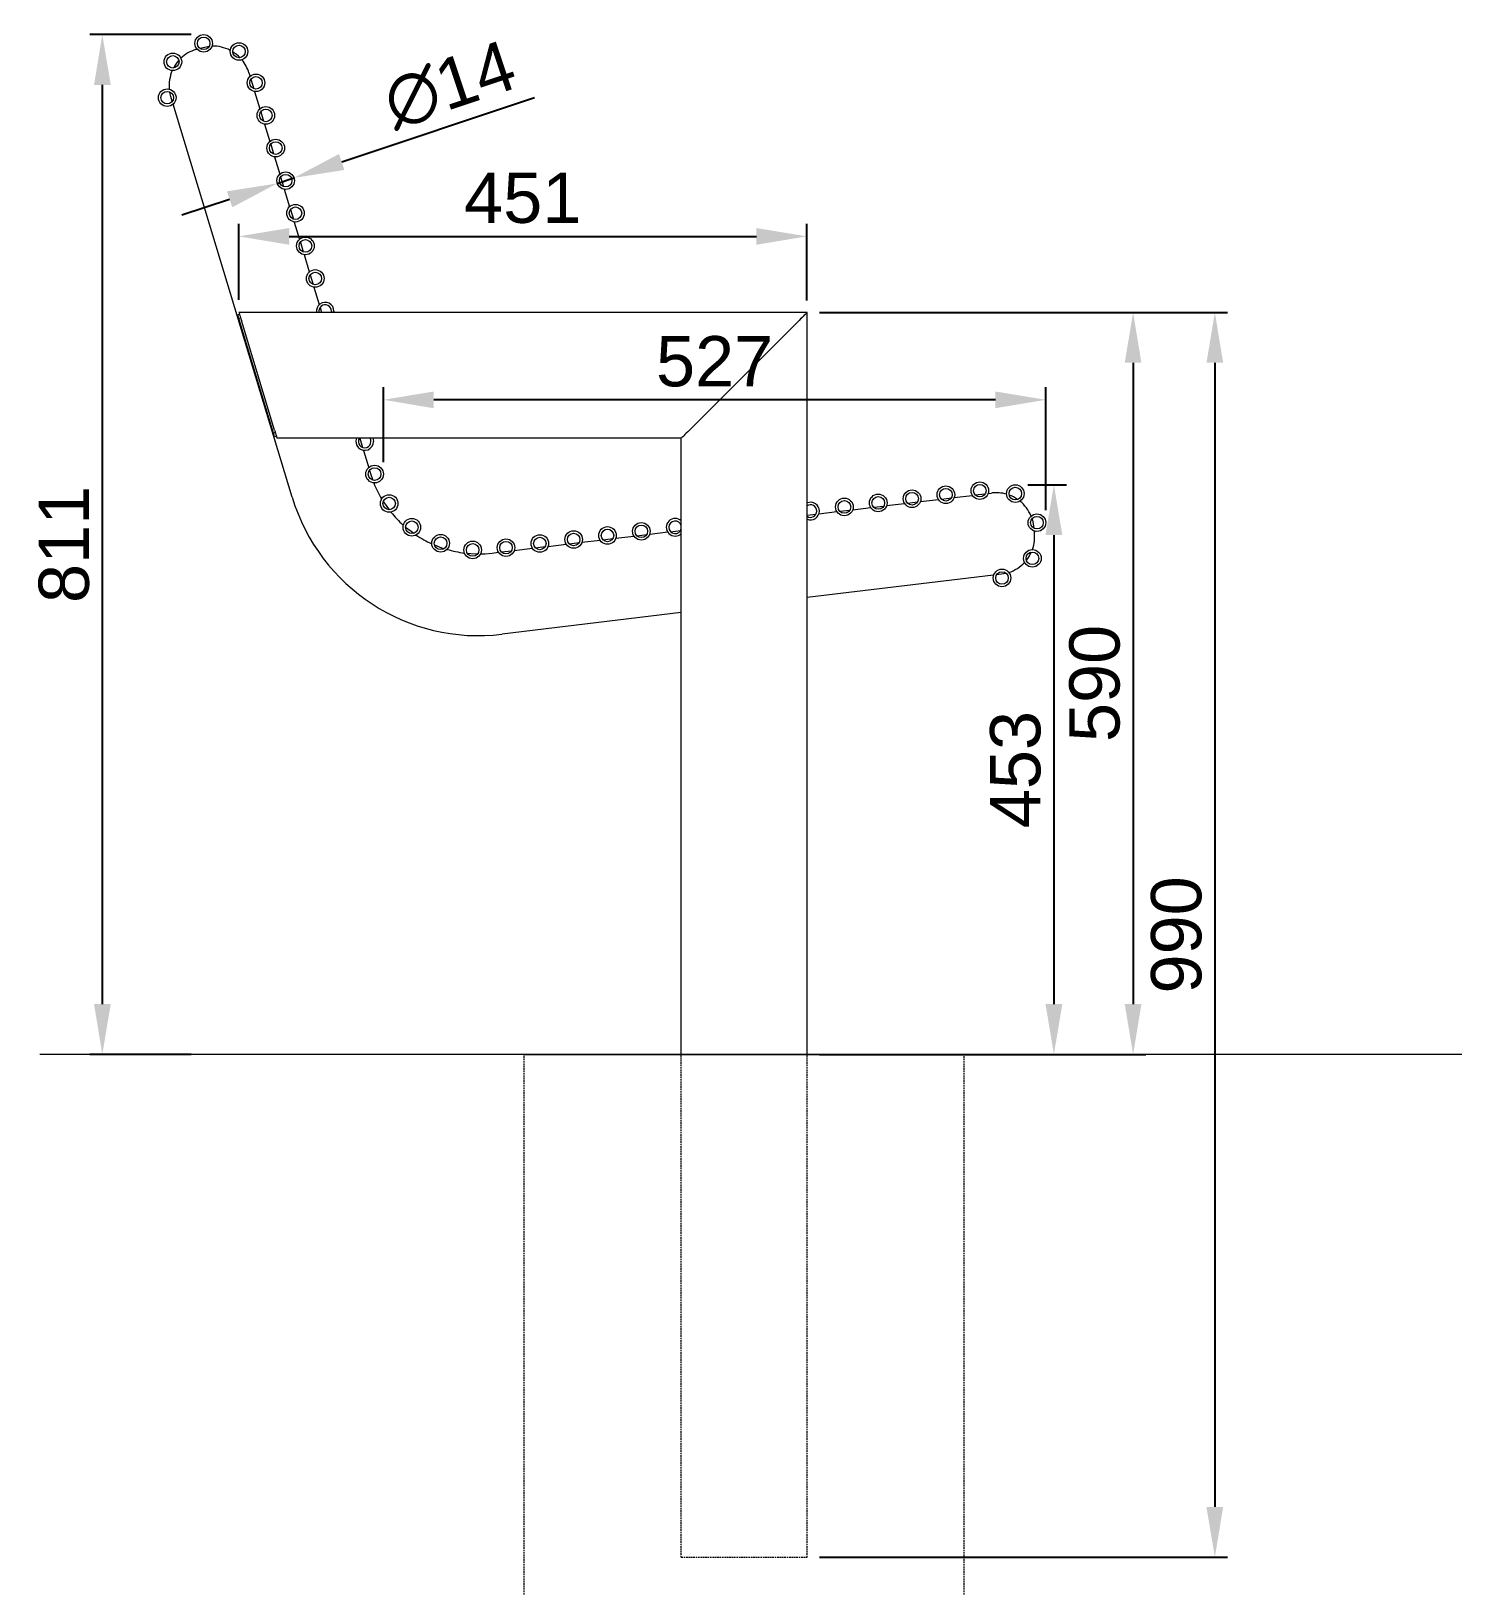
# Model space of a CAD drawing. Header units: millimetres. Extents: x -196 to 4512, y 61 to 3299.
# Drawn here: x 3374 to 4512, y 2063 to 3299 of the extents above; entities that cross this region are included whole.
import ezdxf

# ---------------------------------------------------------------- set-up
doc = ezdxf.new("R2010")
doc.units = ezdxf.units.MM
doc.linetypes.add('HIDDEN', pattern=[1.905, 1.27, -0.635])
for name, color, linetype, lineweight in [('ZANO_R', 7, 'Continuous', 0), ('ZANO_R_przerywana', 7, 'HIDDEN', 0), ('ZANO_W', 1, 'Continuous', 0)]:
    doc.layers.add(name, color=color, linetype=linetype, lineweight=lineweight)
doc.styles.get("Standard").update_dxf_attribs({"font": 'ARIALUNI.TTF'})
doc.dimstyles.new('pl i ang', dxfattribs={"dimtxt": 50, "dimasz": 50, "dimexe": 1.25, "dimexo": 0.625, "dimgap": 10, "dimtad": 1, "dimtoh": 1, "dimtxsty": 'Standard', "dimcen": 2.5, "dimclrd": 1, "dimclre": 1, "dimclrt": 1, "dimadec": 0, "dimazin": 0, "dimtfac": 1, "dimtmove": 0, "dimatfit": 3, "dimfxl": 1, "dimarcsym": 1})

# ---------------------------------------------------------------- blocks, each defined once
blk = doc.blocks.new('*D442')
at = {"layer": 'ZANO_W', "color": 1, "lineweight": -2}
for p, q in [((3501.7, 3296.5), (3421.1, 3296.5)), ((3431.1, 3256.5), (3431.1, 2525.4)), ((3501.7, 2485.4), (3421.1, 2485.4))]:
    blk.add_line(p, q, dxfattribs=at)
at = {"layer": 'ZANO_W', "color": 1}
for points in [[(3437.8, 3256.5), (3424.5, 3256.5), (3431.1, 3296.5)], [(3424.5, 2525.4), (3437.8, 2525.4), (3431.1, 2485.4)]]:
    blk.add_solid(points, dxfattribs=at)
at = {"layer": 'ZANO_W', "color": 1, "insert": (3400.7, 2891), "char_height": 40, "attachment_point": 5, "rotation": 90}
blk.add_mtext('811', dxfattribs=at)
blk = doc.blocks.new('*D444')
at = {"layer": 'ZANO_W', "color": 1, "lineweight": -2}
for p, q in [((4167.1, 2938.4), (4197.8, 2938.4)), ((4187.8, 2898.4), (4187.8, 2525.4)), ((4126.5, 2485.4), (4197.8, 2485.4))]:
    blk.add_line(p, q, dxfattribs=at)
at = {"layer": 'ZANO_W', "color": 1}
for points in [[(4194.5, 2898.4), (4181.1, 2898.4), (4187.8, 2938.4)], [(4181.1, 2525.4), (4194.5, 2525.4), (4187.8, 2485.4)]]:
    blk.add_solid(points, dxfattribs=at)
at = {"layer": 'ZANO_W', "color": 1, "insert": (4157.3, 2711.9), "char_height": 40, "attachment_point": 5, "rotation": 90}
blk.add_mtext('453', dxfattribs=at)
blk = doc.blocks.new('*D445')
at = {"layer": 'ZANO_W', "color": 1, "lineweight": -2}
for p, q in [((3774.9, 3246.2), (3621.5, 3195.1)), ((3570.2, 3178.1), (3583.5, 3182.5)), ((3532.3, 3165.4), (3494.3, 3152.8))]:
    blk.add_line(p, q, dxfattribs=at)
at = {"layer": 'ZANO_W', "color": 1}
for points in [[(3619.3, 3201.5), (3623.6, 3188.8), (3583.5, 3182.5)], [(3534.4, 3159.1), (3530.2, 3171.8), (3570.2, 3178.1)]]:
    blk.add_solid(points, dxfattribs=at)
at = {"layer": 'ZANO_W', "color": 1, "insert": (3707.4, 3256.2), "char_height": 40, "attachment_point": 5, "rotation": 18.4135}
blk.add_mtext('∅14', dxfattribs=at)
blk = doc.blocks.new('*D446')
at = {"layer": 'ZANO_W', "color": 1, "lineweight": -2}
for p, q in [((4001.5, 3075.4), (4260.8, 3075.4)), ((4250.8, 3035.4), (4250.8, 2525.4)), ((4001.5, 2485.4), (4260.8, 2485.4))]:
    blk.add_line(p, q, dxfattribs=at)
at = {"layer": 'ZANO_W', "color": 1}
for points in [[(4257.4, 3035.4), (4244.1, 3035.4), (4250.8, 3075.4)], [(4244.1, 2525.4), (4257.4, 2525.4), (4250.8, 2485.4)]]:
    blk.add_solid(points, dxfattribs=at)
at = {"layer": 'ZANO_W', "color": 1, "insert": (4220.3, 2780.4), "char_height": 40, "attachment_point": 5, "rotation": 90}
blk.add_mtext('590', dxfattribs=at)
blk = doc.blocks.new('*D447')
at = {"layer": 'ZANO_W', "color": 1, "lineweight": -2}
for p, q in [((4001.5, 3075.4), (4325.8, 3075.4)), ((4315.8, 3035.4), (4315.8, 2125.4)), ((4001.5, 2085.4), (4325.8, 2085.4))]:
    blk.add_line(p, q, dxfattribs=at)
at = {"layer": 'ZANO_W', "color": 1}
for points in [[(4322.4, 3035.4), (4309.1, 3035.4), (4315.8, 3075.4)], [(4309.1, 2125.4), (4322.4, 2125.4), (4315.8, 2085.4)]]:
    blk.add_solid(points, dxfattribs=at)
at = {"layer": 'ZANO_W', "color": 1, "insert": (4285.3, 2580.4), "char_height": 40, "attachment_point": 5, "rotation": 90}
blk.add_mtext('990', dxfattribs=at)
blk = doc.blocks.new('*D449')
at = {"layer": 'ZANO_W', "color": 1, "lineweight": -2}
for p, q in [((3539.7, 3085.4), (3539.7, 3146)), ((3991.2, 3085.1), (3991.2, 3146)), ((3579.7, 3136), (3951.2, 3136))]:
    blk.add_line(p, q, dxfattribs=at)
at = {"layer": 'ZANO_W', "color": 1}
for points in [[(3579.7, 3142.6), (3579.7, 3129.3), (3539.7, 3136)], [(3951.2, 3129.3), (3951.2, 3142.6), (3991.2, 3136)]]:
    blk.add_solid(points, dxfattribs=at)
at = {"layer": 'ZANO_W', "color": 1, "insert": (3765.4, 3166.4), "char_height": 40, "attachment_point": 5}
blk.add_mtext('451', dxfattribs=at)
blk = doc.blocks.new('*D450')
at = {"layer": 'ZANO_W', "color": 1, "lineweight": -2}
for p, q in [((3654.6, 2956.4), (3654.6, 3016)), ((4141.3, 3006), (3694.6, 3006)), ((4181.3, 2918.3), (4181.3, 3016))]:
    blk.add_line(p, q, dxfattribs=at)
at = {"layer": 'ZANO_W', "color": 1}
for points in [[(3694.6, 3012.6), (3694.6, 2999.3), (3654.6, 3006)], [(4141.3, 2999.3), (4141.3, 3012.6), (4181.3, 3006)]]:
    blk.add_solid(points, dxfattribs=at)
at = {"layer": 'ZANO_W', "color": 1, "insert": (3918, 3036.4), "char_height": 40, "attachment_point": 5}
blk.add_mtext('527', dxfattribs=at)

msp = doc.modelspace()

# ---------------------------------------------------------------- linework, layer by layer
at = {"layer": 'ZANO_R'}
for p, q in [((3505.5, 3284.6), (3506.4, 3284.9)), ((3508.6, 3285.5), (3510.3, 3286)), ((3547.7, 3266), (3548.6, 3263.3)), ((3549.2, 3261.1), (3551.6, 3253.4)), ((3486.7, 3243.4), (3485.5, 3247.2)), ((3582.1, 2928.5), (3487.4, 3241.1)), ((3552.2, 3251.2), (3556.4, 3237.4)), ((3557.1, 3235.1), (3559.4, 3227.5)), ((3560.1, 3225.3), (3564.3, 3211.4)), ((3565, 3209.2), (3567.3, 3201.5)), ((3568, 3199.3), (3572.2, 3185.5)), ((3572.8, 3183.3), (3575.1, 3175.6)), ((3575.8, 3173.4), (3580, 3159.5)), ((3580.7, 3157.3), (3583, 3149.7)), ((3583.7, 3147.4), (3587.9, 3133.6)), ((3588.6, 3131.4), (3590.9, 3123.7)), ((3591.5, 3121.5), (3595.7, 3107.7)), ((3596.4, 3105.4), (3598.7, 3097.8)), ((3599.4, 3095.5), (3603.6, 3081.7)), ((3604.3, 3079.5), (3605.5, 3075.4)), ((3540.2, 3073.9), (3538.8, 3073.5)), ((3539.6, 3070.6), (3538.8, 3073.5)), ((3541.1, 3071.1), (3539.6, 3070.6)), ((3567.3, 2979.4), (3539.6, 3070.6)), ((3991.5, 3075.4), (3539.7, 3075.4)), ((3568.1, 2981.8), (3541.7, 3069)), ((3613.3, 3076.5), (3613.2, 3075.4)), ((3615.3, 3076.5), (3615.2, 3075.4)), ((3985.1, 3069), (3897.9, 2981.8)), ((3991.5, 2485.4), (3991.5, 3075.4)), ((3568.7, 2979.9), (3567.3, 2979.4)), ((3568.1, 2976.6), (3567.3, 2979.4)), ((3569.6, 2977), (3568.1, 2976.6)), ((3891.5, 2975.4), (3570, 2975.4)), ((3635.8, 2975.4), (3638, 2968.1)), ((3891.5, 2485.4), (3891.5, 2975.4)), ((3638.7, 2965.8), (3642.9, 2952)), ((3643.6, 2949.8), (3644.3, 2947.3)), ((3644.3, 2947.3), (3646.1, 2942.1)), ((4125.2, 2930.3), (4133.2, 2931.2)), ((4135.5, 2931.5), (4138.3, 2931.8)), ((4027.8, 2918.6), (4042.2, 2920.3)), ((4044.5, 2920.6), (4052.5, 2921.5)), ((4054.8, 2921.8), (4069.1, 2923.5)), ((4071.4, 2923.8), (4079.4, 2924.8)), ((4081.7, 2925), (4096, 2926.8)), ((4098.3, 2927), (4106.3, 2928)), ((4108.6, 2928.3), (4122.9, 2930)), ((3991.5, 2914.2), (3998.6, 2915)), ((4000.9, 2915.3), (4015.3, 2917.1)), ((4017.6, 2917.3), (4025.5, 2918.3)), ((3812.5, 2892.7), (3826.9, 2894.4)), ((3829.2, 2894.7), (3837.1, 2895.6)), ((3839.5, 2895.9), (3853.8, 2897.6)), ((3856.1, 2897.9), (3864.1, 2898.9)), ((3866.4, 2899.1), (3880.7, 2900.9)), ((3883, 2901.1), (3891, 2902.1)), ((4171.7, 2905.6), (4171.9, 2903.9)), ((4172.2, 2901.6), (4172.3, 2900.7)), ((3741.2, 2884.1), (3746.2, 2884.7)), ((3748.5, 2885), (3756.4, 2885.9)), ((3758.7, 2886.2), (3773.1, 2887.9)), ((3775.4, 2888.2), (3783.3, 2889.2)), ((3785.6, 2889.4), (3800, 2891.2)), ((3802.3, 2891.4), (3810.2, 2892.4)), ((4139.8, 2866.6), (3991.5, 2848.7)), ((4146.1, 2867.3), (4142.1, 2866.8)), ((3891.5, 2836.7), (3749, 2819.6)), ((4512.2, 2485.4), (3381.3, 2485.4)), ((4116.5, 2485.4), (3766.5, 2485.4)), ((3766.5, 2485.4), (4116.5, 2485.4)), ((3891.5, 2485.4), (3991.5, 2485.4))]:
    msp.add_line(p, q, dxfattribs=at)
at = {"layer": 'ZANO_R', "flags": 128}
for points in [[(3510.3, 3286), (3513.6, 3286.8), (3516.1, 3287.2)], [(3485.5, 3247.2), (3484.7, 3250.5), (3484.7, 3250.9)], [(3539.7, 3075.4), (3539.8, 3075.3), (3539.9, 3075), (3540.1, 3074.4), (3540.3, 3073.6), (3540.6, 3072.6), (3540.9, 3071.5), (3541.3, 3070.3), (3541.7, 3069)], [(3991.5, 3075.4), (3991.4, 3075.3), (3991.2, 3075.1), (3990.7, 3074.6), (3990, 3073.9), (3989.3, 3073.2), (3988.3, 3072.2), (3987.3, 3071.2), (3986.2, 3070.2), (3985.1, 3069)], [(3991.5, 3075.4), (3991.4, 3075.3), (3991, 3075), (3990.5, 3074.4), (3989.7, 3073.6), (3988.7, 3072.6), (3987.6, 3071.5), (3986.4, 3070.3), (3985.1, 3069)], [(3568.1, 2981.8), (3568.5, 2980.6), (3568.8, 2979.4), (3569.2, 2978.3), (3569.5, 2977.3), (3569.7, 2976.5), (3569.9, 2975.9), (3570, 2975.6), (3570, 2975.4)], [(3897.9, 2981.8), (3896.7, 2980.6), (3895.5, 2979.4), (3894.4, 2978.3), (3893.4, 2977.3), (3892.6, 2976.5), (3892, 2975.9), (3891.7, 2975.6), (3891.5, 2975.4)], [(3897.9, 2981.8), (3896.7, 2980.6), (3895.5, 2979.4), (3894.4, 2978.3), (3893.4, 2977.3), (3892.6, 2976.5), (3892, 2975.9), (3891.7, 2975.6), (3891.5, 2975.4)], [(3646.2, 2975.4), (3646.6, 2974.3), (3646.7, 2972.8)], [(3654.5, 2925.1), (3656.8, 2921.8), (3659.2, 2918.5)], [(4170.4, 2911.4), (4171.1, 2909), (4171.7, 2905.6)], [(3672.2, 2904.8), (3676.6, 2901.4), (3678.7, 2899.8)], [(3721.4, 2883.9), (3724.1, 2883.7), (3729.5, 2883.4)], [(3731.9, 2883.5), (3735.5, 2883.6), (3741.2, 2884.1)], [(4149.8, 2868), (4149.4, 2867.9), (4146.1, 2867.3)]]:
    msp.add_lwpolyline(points, dxfattribs=at)
at = {"layer": 'ZANO_R'}
for centre, radius in [((3511.7, 3289.5), 7), ((3511.7, 3289.5), 5), ((3539.8, 3283), 7), ((3487.2, 3274.8), 7), ((3487.2, 3274.8), 5), ((3539.8, 3283), 5), ((3553.3, 3258.1), 7), ((3482.7, 3246.3), 7), ((3553.3, 3258.1), 5), ((3482.7, 3246.3), 5), ((3561.1, 3232.2), 7), ((3561.1, 3232.2), 5), ((3569, 3206.2), 7), ((3569, 3206.2), 5), ((3576.9, 3180.3), 7), ((3576.9, 3180.3), 5), ((3584.7, 3154.4), 7), ((3584.7, 3154.4), 5), ((3592.6, 3128.4), 7), ((3592.6, 3128.4), 5), ((3600.4, 3102.5), 7), ((3600.4, 3102.5), 5), ((3647.6, 2946.9), 7), ((3647.6, 2946.9), 5), ((4048.1, 2924), 7), ((4075, 2927.3), 7), ((4075, 2927.3), 5), ((4101.9, 2930.5), 7), ((4101.9, 2930.5), 5), ((4128.9, 2933.7), 7), ((4128.9, 2933.7), 5), ((4157.1, 2931.4), 7), ((4157.1, 2931.4), 5), ((3659.2, 2923.5), 7), ((3659.2, 2923.5), 5), ((4021.2, 2920.8), 7), ((4021.2, 2920.8), 5), ((4048.1, 2924), 5), ((3677.2, 2904.6), 7), ((3677.2, 2904.6), 5), ((3859.7, 2901.4), 7), ((3859.7, 2901.4), 5), ((4174.3, 2908.3), 7), ((4174.3, 2908.3), 5), ((3700.1, 2891.9), 7), ((3700.1, 2891.9), 5), ((3752.1, 2888.4), 7), ((3779, 2891.7), 7), ((3779, 2891.7), 5), ((3805.9, 2894.9), 7), ((3805.9, 2894.9), 5), ((3832.8, 2898.1), 7), ((3832.8, 2898.1), 5), ((3725.6, 2886.6), 7), ((3725.6, 2886.6), 5), ((3752.1, 2888.4), 5), ((4170.7, 2879.9), 7), ((4170.7, 2879.9), 5), ((4146.5, 2864.3), 7), ((4146.5, 2864.3), 5)]:
    msp.add_circle(centre, radius, dxfattribs=at)
for centre, radius, start, end in [((3514.2, 3255.9), 30, 106.8579, 133.5517), ((3519, 3257.3), 30, 62.6339, 91.3311), ((3519, 3257.3), 30, 43.8087, 58.3864), ((3514.2, 3255.9), 30, 156.6244, 185.3215), ((3514.2, 3255.9), 30, 137.7992, 152.3768), ((3519, 3257.3), 30, 16.8579, 39.5612), ((3608.3, 3076.5), 7, 0, 188.8638), ((3608.3, 3076.5), 5, 0, 192.4578), ((3639.7, 2972.8), 7, 157.4133, 0), ((3639.7, 2972.8), 5, 147.4719, 0), ((3639.7, 2972.8), 5, 0, 32.5281), ((3730.4, 2973.4), 90, 201.8825, 210.9471), ((4141.9, 2902.1), 30, 74.1546, 96.8579), ((3730.4, 2973.4), 155, 196.8579, 276.8579), ((3994.3, 2917.5), 7, 0, 113.2233), ((3994.3, 2917.5), 5, 0, 123.5072), ((4141.9, 2902.1), 30, 55.3294, 69.9071), ((4141.9, 2902.1), 30, 22.3847, 51.0819), ((3730.4, 2973.4), 90, 219.1391, 228.2037), ((3886.6, 2904.6), 7, 45.6803, 314.3197), ((3886.6, 2904.6), 5, 12.006, 347.994), ((3994.3, 2917.5), 5, 236.4928, 0), ((3994.3, 2917.5), 7, 246.7767, 0), ((3730.4, 2973.4), 90, 236.3958, 245.4603), ((4142.5, 2897.1), 30, 340.1641, 6.8579), ((3730.4, 2973.4), 90, 246.9661, 252.1466), ((3730.4, 2973.4), 90, 253.6524, 262.7169), ((4142.5, 2897.1), 30, 321.339, 335.9166), ((4142.5, 2897.1), 30, 288.3943, 317.0914)]:
    msp.add_arc(centre, radius, start, end, dxfattribs=at)
at = {"layer": 'ZANO_R_przerywana'}
for p, q in [((3766.5, 1985.4), (3766.5, 2485.4)), ((3766.5, 1985.4), (3766.5, 2485.4)), ((3891.5, 2085.4), (3891.5, 2485.4)), ((3991.5, 2085.4), (3991.5, 2485.4)), ((4116.5, 1985.4), (4116.5, 2485.4)), ((4116.5, 1985.4), (4116.5, 2485.4)), ((3891.5, 2085.4), (3991.5, 2085.4))]:
    msp.add_line(p, q, dxfattribs=at)

# ---------------------------------------------------------------- dimensions: what is measured, and where the dimension line sits
at = {"layer": 'ZANO_W'}
for base, p1, p2, picture, middle in [((3431.1, 2485.4), (3511.7, 3296.5), (3511.7, 2485.4), '*D442', (3400.7, 2891)), ((4250.8, 2485.4), (3991.5, 3075.4), (3991.5, 2485.4), '*D446', (4220.3, 2780.4)), ((4315.8, 2085.4), (3991.5, 3075.4), (3991.5, 2085.4), '*D447', (4285.3, 2580.4)), ((4187.8, 2485.4), (4157.1, 2938.4), (4116.5, 2485.4), '*D444', (4157.3, 2711.9))]:
    dim = msp.add_linear_dim(base=base, p1=p1, p2=p2, angle=90, dimstyle='pl i ang', override={"dimtxt": 40, "dimasz": 40, "dimexe": 10, "dimexo": 10, "dimtoh": 0, "dimdec": 0, "dimtdec": 0, "dimtmove": 1}, dxfattribs=at)
    dim.commit()
    dim.dimension.update_dxf_attribs({"geometry": picture, "text_midpoint": middle})
dim = msp.add_diameter_dim_2p(p1=(3570.2, 3178.1), p2=(3583.5, 3182.5), dimstyle='pl i ang', override={"dimtxt": 40, "dimasz": 40, "dimexe": 10, "dimexo": 10, "dimtoh": 0, "dimdec": 0, "dimtdec": 0, "dimtmove": 1}, dxfattribs=at)
dim.commit()
dim.dimension.update_dxf_attribs({"geometry": '*D445', "text_midpoint": (3707.4, 3256.2)})
for base, p1, p2, picture, middle in [((3991.1503, 3135.9789), (3539.7336, 3075.4471), (3991.1503, 3075.0612), '*D449', (3765.4419, 3166.4154)), ((3654.6, 3006), (4181.3, 2908.3), (3654.6, 2946.4), '*D450', (3918, 3036.4))]:
    dim = msp.add_linear_dim(base=base, p1=p1, p2=p2, dimstyle='pl i ang', override={"dimtxt": 40, "dimasz": 40, "dimexe": 10, "dimexo": 10, "dimtoh": 0, "dimdec": 0, "dimtdec": 0, "dimtmove": 1}, dxfattribs=at)
    dim.commit()
    dim.dimension.update_dxf_attribs({"geometry": picture, "text_midpoint": middle})

doc.saveas('drawing.dxf')
